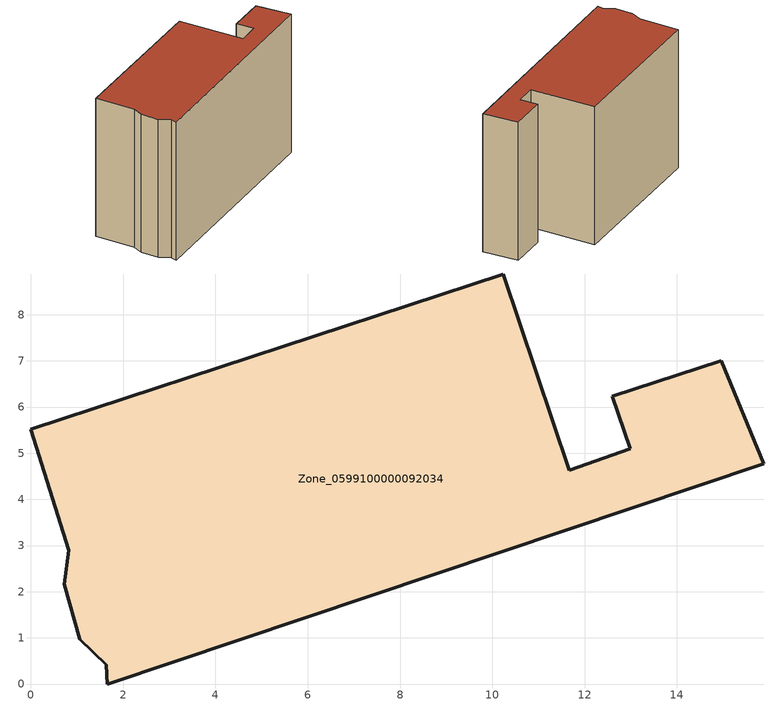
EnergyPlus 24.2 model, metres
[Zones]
Zone_0599100000092034
 floor ground (C_G): 1.06,0.97 0.72,2.16 0.82,2.9 0,5.52 10.23,8.88 11.66,4.63 12.99,5.1 12.6,6.23 14.96,7 15.88,4.77 1.65,0 1.63,0.41 z0
 wall outside (C_F): 0.72,2.16 1.06,0.97 1.63,0.41 1.65,0 15.88,4.77 14.96,7 12.6,6.23 12.99,5.1 11.66,4.63 10.23,8.88 0,5.52 0.82,2.9 0.72,2.16 z0:9.93
 roof outside (C_R): 12.99,5.1 11.66,4.63 10.23,8.88 0,5.52 0.82,2.9 0.72,2.16 1.06,0.97 1.63,0.41 1.65,0 15.88,4.77 14.96,7 12.6,6.23 z9.93
[BUILDING]
Pand.0599100000092034: North Axis=0; Terrain=City; Loads Convergence Tolerance Value=0.04; Temperature Convergence Tolerance Value=0.4; Solar Distribution=FullExterior; Maximum Number of Warmup Days=25; Minimum Number of Warmup Days=1
[Site:Location]
Rotterdam.The.Hague.AP_ZH_NLD Design_Conditions: Latitude=51.96; Longitude=4.45; Time Zone=1; Elevation=-4.5
[SITE:GROUNDTEMPERATURE:BUILDINGSURFACE]
18, 18, 18, 18, 18, 18, 18, 18, 18, 18, 18, 18
[MATERIAL] Thermal Absorptance=0.9; Solar Absorptance=0.7; Visible Absorptance=0.7
Name | Roughness | Thickness | Conductivity | Density | Specific Heat
G.TI.1946 | MediumSmooth | 0.15 | 1 | 540 | 1210
F.TI.1946 | Rough | 0.3 | 0.857143 | 1920 | 840
R.TI.1946 | MediumRough | 0.2 | 0.1 | 1500 | 1000
[CONSTRUCTION]
C_G: G.TI.1946
C_F: F.TI.1946
C_R: R.TI.1946
[ZONE]
Zone_0599100000092034: Type=1; Multiplier=1; Ceiling Height=Autocalculate; Volume=Autocalculate; Floor Area=autocalculate; Part of Total Floor Area=Yes
[ZONEINFILTRATION:DESIGNFLOWRATE]
Infil_Zone_0599100000092034: Zone or ZoneList or Space or SpaceList=Zone_0599100000092034; Schedule=AlwaysOn; Design Flow Rate Calculation Method=Flow/Area; Flow Rate per Floor Area=0.003; Constant Term Coefficient=1; Temperature Term Coefficient=0; Velocity Term Coefficient=0; Velocity Squared Term Coefficient=0
[HVACTEMPLATE:ZONE:IDEALLOADSAIRSYSTEM]
Zone_0599100000092034: Maximum Heating Supply Air Temperature=50; Minimum Cooling Supply Air Temperature=13; Maximum Heating Supply Air Humidity Ratio=0.0156; Minimum Cooling Supply Air Humidity Ratio=0.0077; Heating Limit=NoLimit; Cooling Limit=NoLimit; Dehumidification Control Type=ConstantSensibleHeatRatio; Cooling Sensible Heat Ratio=0.7; Dehumidification Setpoint=60; Humidification Control Type=None; Humidification Setpoint=30; Outdoor Air Method=None; Outdoor Air Flow Rate per Person=0.00944; Outdoor Air Flow Rate per Zone Floor Area=0; Outdoor Air Flow Rate per Zone=0; Demand Controlled Ventilation Type=None; Outdoor Air Economizer Type=NoEconomizer; Heat Recovery Type=None; Sensible Heat Recovery Effectiveness=0.7; Latent Heat Recovery Effectiveness=0.65
[ZONECONTROL:THERMOSTAT]
ThermostatControl_Zone_0599100000092034: Zone or ZoneList=Zone_0599100000092034; Control Type Schedule=DualSetpointControlType; Control 1=Thermostat_Zone_0599100000092034; Temperature Difference Between Cutout And Setpoint=0
[THERMOSTATSETPOINT:DUALSETPOINT]
Thermostat_Zone_0599100000092034: Heating Setpoint Temperature Schedule=HeatingSetpoint_Zone_0599100000092034; Cooling Setpoint Temperature Schedule=CoolingSetpoint_Zone_0599100000092034
[SCHEDULE:COMPACT]
HeatingSetpoint_Zone_0599100000092034: Through: 12/31, For: AllDays, Until: 24:00, 21
CoolingSetpoint_Zone_0599100000092034: Through: 12/31, For: AllDays, Until: 24:00, 24
DualSetpointControlType: Through: 12/31, For: AllDays, Until: 24:00, 4
AlwaysOn: Through: 12/31, For: AllDays, Until: 24:00, 1
